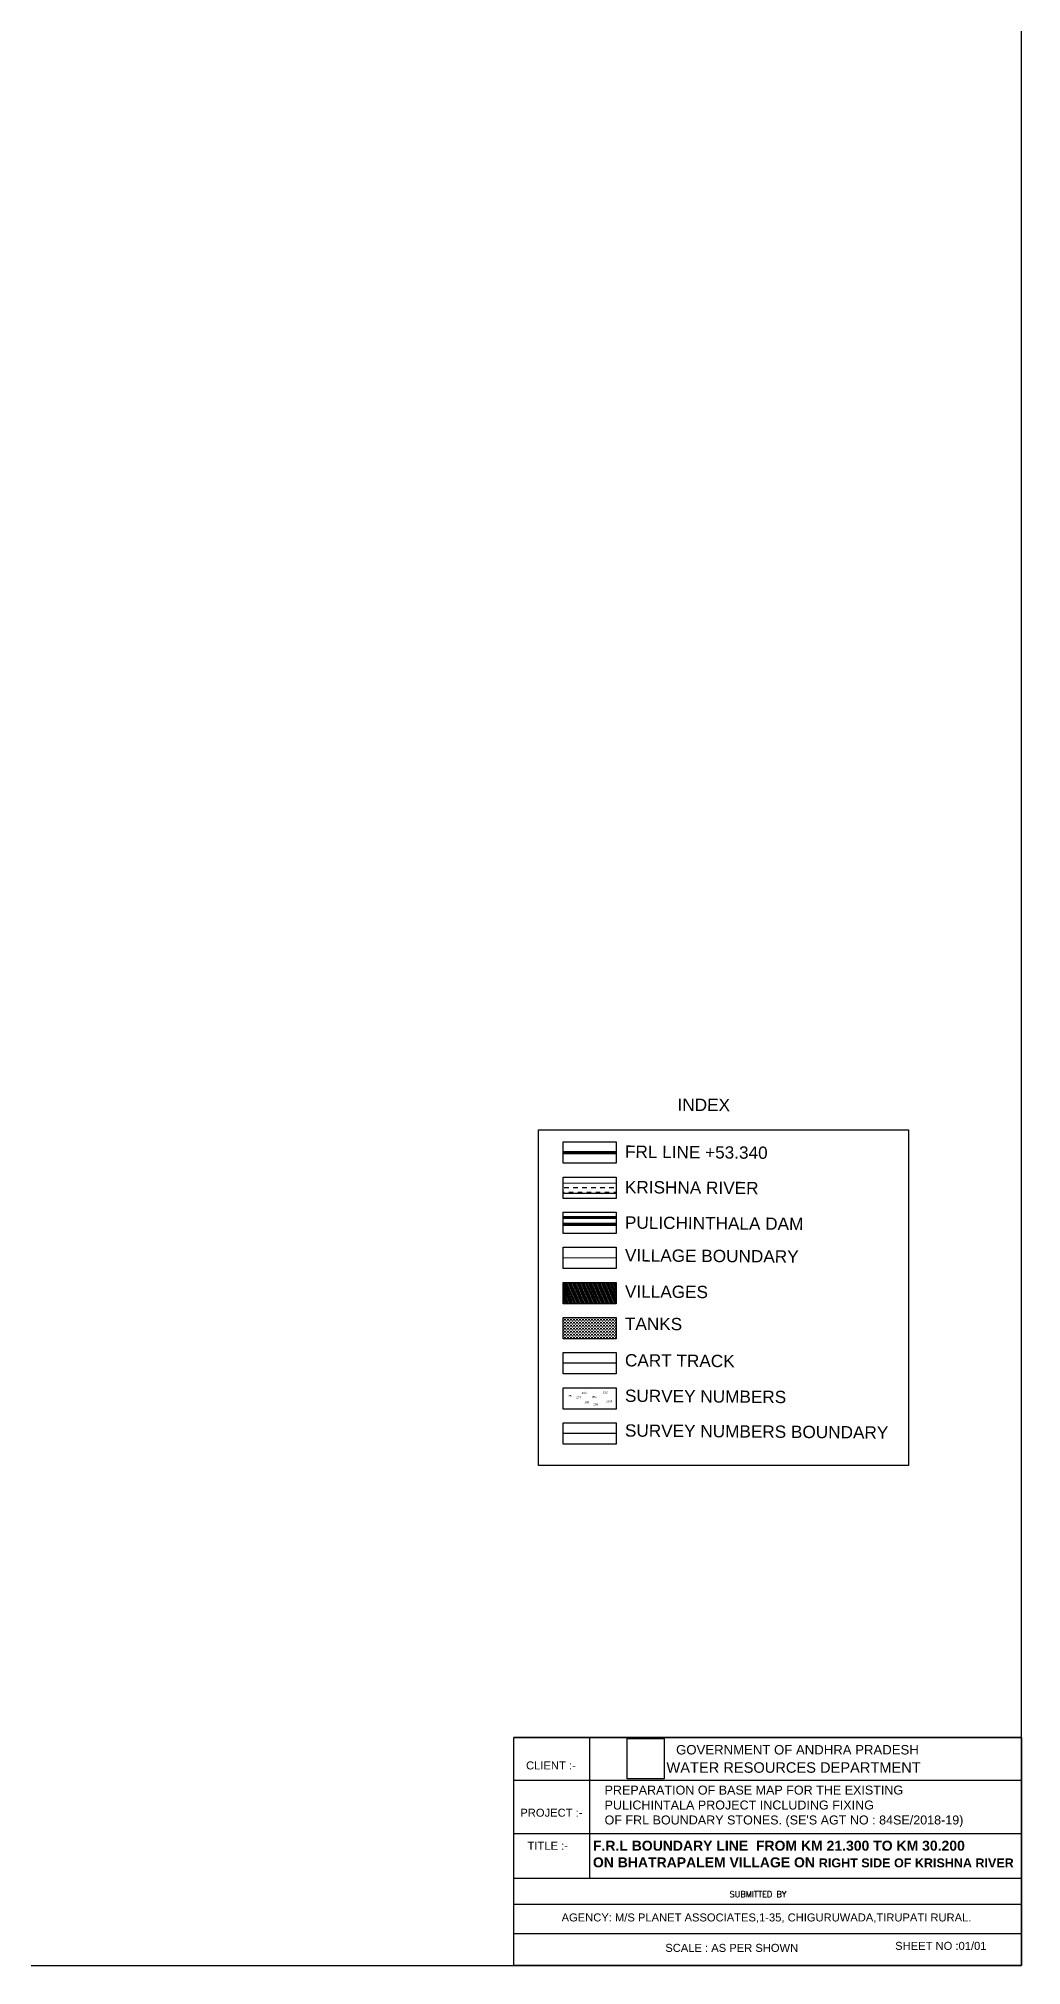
# Model space of a CAD drawing. Header units: millimetres. Extents: x 361522 to 370455, y 1839483 to 1850647.
# Drawn here: x 367298 to 370454, y 1839485 to 1845672 of the extents above; entities that cross this region are included whole.
import ezdxf

# ---------------------------------------------------------------- set-up
doc = ezdxf.new("R2010")
doc.units = ezdxf.units.MM
for name, color, linetype in [('BND', 6, 'Continuous'), ('FRL', 3, 'Continuous'), ('Plot', 7, 'Continuous'), ('ROAD', 1, 'Continuous'), ('TABLE', 7, 'Continuous'), ('TEXT', 7, 'Continuous'), ('VILLAGE AREA', 1, 'Continuous')]:
    doc.layers.add(name, color=color, linetype=linetype)
doc.styles.add('I', font='romans.shx', dxfattribs={"width": 0.9, "height": 3})
doc.styles.add('LE', font='arial.ttf', dxfattribs={"height": 3})
doc.styles.get("Standard").update_dxf_attribs({"font": 'arial.ttf'})
doc.linetypes.add('FENCELINE2', pattern='A,0.25,-0.1,[132,ltypeshp.shx,S=0.1,R=0,X=-0.1,Y=0],-0.1,1', length=1.45)
picture_1 = doc.add_image_def('image1.png', size_in_pixel=(5098, 5519))

msp = doc.modelspace()

# ---------------------------------------------------------------- hatches: boundary and pattern name
h = msp.add_hatch()
h.set_pattern_fill('DASH,_O', color=4, scale=20, angle=45)
h.set_pattern_definition([(45, (0, 0), (7e-15, 89.8025612), [63.5, -63.5])])
edge = h.paths.add_edge_path()
edge.add_line((369972.5, 1850035), (369973.5, 1850437.3))
edge.add_line((369973.5, 1850437.3), (369901.1, 1850435.9))
edge.add_line((369901.1, 1850435.9), (369863.2, 1850432))
edge.add_line((369863.2, 1850432), (369636.1, 1850417.2))
edge.add_line((369636.1, 1850417.2), (369473.7, 1850396.9))
edge.add_line((369473.7, 1850396.9), (369263.9, 1850383.4))
edge.add_line((369263.9, 1850383.4), (369125.1, 1850352.9))
edge.add_line((369125.1, 1850352.9), (368996.5, 1850292.1))
edge.add_line((368996.5, 1850292.1), (368861.2, 1850204.2))
edge.add_line((368861.2, 1850204.2), (368671.7, 1850102.8))
edge.add_line((368671.7, 1850102.8), (368448.3, 1850018.3))
edge.add_line((368448.3, 1850018.3), (368272.4, 1849913.5))
edge.add_line((368272.4, 1849913.5), (368004.2, 1849827.1))
edge.add_line((368004.2, 1849827.1), (367788.8, 1849714.8))
edge.add_line((367788.8, 1849714.8), (367519.3, 1849605.2))
edge.add_line((367519.3, 1849605.2), (367186.6, 1849449))
edge.add_line((367186.6, 1849449), (366786.7, 1849232))
edge.add_line((366786.7, 1849232), (366520.6, 1849095.8))
edge.add_line((366520.6, 1849095.8), (366203.8, 1848968.1))
edge.add_line((366203.8, 1848968.1), (366030.8, 1848868.4))
edge.add_line((366030.8, 1848868.4), (365841.2, 1848735.4))
edge.add_line((365841.2, 1848735.4), (365673, 1848657.9))
edge.add_arc((365678.8, 1848638.8), 20, 106.84736, 172.13367)
edge.add_arc((366210.4, 1848161.8), 730.8, 138.97433, 154.11465)
edge.add_line((365552.9, 1848480.9), (365495.4, 1848364.8))
edge.add_arc((365995.6, 1848175.1), 535, 159.23736, 179.53822)
edge.add_line((365460.7, 1848179.4), (365365.8, 1848042.3))
edge.add_line((365365.8, 1848042.3), (365228.7, 1847989.9))
edge.add_line((365228.7, 1847989.9), (365128.7, 1847897.9))
edge.add_line((365128.7, 1847897.9), (364872.5, 1847479.8))
edge.add_line((364872.5, 1847479.8), (364843.9, 1847422.6))
edge.add_line((364843.9, 1847422.6), (364815.2, 1847365.4))
edge.add_line((364815.2, 1847365.4), (364786.6, 1847308.2))
edge.add_line((364786.6, 1847308.2), (364757.9, 1847250.9))
edge.add_line((364757.9, 1847250.9), (364729.1, 1847193.6))
edge.add_line((364729.1, 1847193.6), (364700.4, 1847136.2))
edge.add_line((364700.4, 1847136.2), (364671.5, 1847078.7))
edge.add_line((364671.5, 1847078.7), (364642.5, 1847021.1))
edge.add_line((364642.5, 1847021.1), (364613.5, 1846963.4))
edge.add_line((364613.5, 1846963.4), (364584.3, 1846905.5))
edge.add_line((364584.3, 1846905.5), (364555.1, 1846847.6))
edge.add_line((364555.1, 1846847.6), (364525.7, 1846789.4))
edge.add_line((364525.7, 1846789.4), (364496.1, 1846731.1))
edge.add_line((364496.1, 1846731.1), (364466.3, 1846672.7))
edge.add_line((364466.3, 1846672.7), (364436.1, 1846614.5))
edge.add_line((364436.1, 1846614.5), (364405.2, 1846556.6))
edge.add_line((364405.2, 1846556.6), (364373.3, 1846499.4))
edge.add_line((364373.3, 1846499.4), (364340.3, 1846443))
edge.add_line((364340.3, 1846443), (364305.8, 1846387.8))
edge.add_line((364305.8, 1846387.8), (364269.8, 1846333.9))
edge.add_line((364269.8, 1846333.9), (364231.8, 1846281.7))
edge.add_line((364231.8, 1846281.7), (364191.8, 1846231.3))
edge.add_line((364191.8, 1846231.3), (364149.4, 1846183))
edge.add_line((364149.4, 1846183), (364104.4, 1846137.1))
edge.add_line((364104.4, 1846137.1), (364056.7, 1846093.8))
edge.add_line((364056.7, 1846093.8), (364005.8, 1846053.3))
edge.add_line((364005.8, 1846053.3), (363952.1, 1846016.2))
edge.add_line((363952.1, 1846016.2), (363895.7, 1845983.3))
edge.add_line((363895.7, 1845983.3), (363837.1, 1845955.3))
edge.add_line((363837.1, 1845955.3), (363776.7, 1845933.1))
edge.add_line((363776.7, 1845933.1), (363714.9, 1845917.5))
edge.add_line((363714.9, 1845917.5), (363651.9, 1845907.8))
edge.add_line((363651.9, 1845907.8), (363588, 1845902.5))
edge.add_line((363588, 1845902.5), (363523.3, 1845899.8))
edge.add_line((363523.3, 1845899.8), (363458.1, 1845898.2))
edge.add_line((363458.1, 1845898.2), (363392.5, 1845895.9))
edge.add_line((363392.5, 1845895.9), (363326.8, 1845891.8))
edge.add_line((363326.8, 1845891.8), (363261, 1845886.6))
edge.add_line((363261, 1845886.6), (363195.4, 1845881))
edge.add_line((363195.4, 1845881), (363130, 1845876.1))
edge.add_line((363130, 1845876.1), (363065, 1845872.5))
edge.add_line((363065, 1845872.5), (363000.6, 1845871.3))
edge.add_line((363000.6, 1845871.3), (362936.8, 1845873.1))
edge.add_line((362936.8, 1845873.1), (362873.9, 1845879))
edge.add_line((362873.9, 1845879), (362811.9, 1845889.7))
edge.add_line((362811.9, 1845889.7), (362750.9, 1845905.9))
edge.add_line((362750.9, 1845905.9), (362690.9, 1845927.1))
edge.add_line((362690.9, 1845927.1), (362631.5, 1845951.9))
edge.add_line((362631.5, 1845951.9), (362572.5, 1845978.9))
edge.add_line((362572.5, 1845978.9), (362513.5, 1846006.6))
edge.add_line((362513.5, 1846006.6), (362454.2, 1846033.8))
edge.add_line((362454.2, 1846033.8), (362394.4, 1846059.1))
edge.add_line((362394.4, 1846059.1), (362333.7, 1846080.9))
edge.add_line((362333.7, 1846080.9), (362272, 1846098.2))
edge.add_line((362272, 1846098.2), (362209.1, 1846110.9))
edge.add_line((362209.1, 1846110.9), (362145.4, 1846119.6))
edge.add_line((362145.4, 1846119.6), (362081, 1846124.8))
edge.add_line((362081, 1846124.8), (362043.5, 1846126.3))
edge.add_line((362043.5, 1846126.3), (362022.8, 1845540.1))
edge.add_line((362022.8, 1845540.1), (362216, 1845547.5))
edge.add_line((362216, 1845547.5), (362300.6, 1845547))
edge.add_line((362300.6, 1845547), (362320.4, 1845505.3))
edge.add_line((362320.4, 1845505.3), (362339.3, 1845504.7))
edge.add_line((362339.3, 1845504.7), (362352.2, 1845518.6))
edge.add_line((362352.2, 1845518.6), (362450.3, 1845520.1))
edge.add_line((362450.3, 1845520.1), (362712.6, 1845397.4))
edge.add_line((362712.6, 1845397.4), (363038.7, 1845362.4))
edge.add_line((363038.7, 1845362.4), (363526.7, 1845388.4))
edge.add_line((363526.7, 1845388.4), (364040.3, 1845531.1))
edge.add_line((364040.3, 1845531.1), (364255.8, 1845521))
edge.add_line((364255.8, 1845521), (364342.1, 1845671))
edge.add_line((364342.1, 1845671), (365004.6, 1846711.3))
edge.add_line((365004.6, 1846711.3), (365605.4, 1847420.4))
edge.add_line((365605.4, 1847420.4), (365918.3, 1847841.6))
edge.add_line((365918.3, 1847841.6), (365878.7, 1848090.8))
edge.add_line((365878.7, 1848090.8), (365924, 1848305))
edge.add_line((365924, 1848305), (366156.5, 1848619.5))
edge.add_line((366156.5, 1848619.5), (366280.2, 1848725.3))
edge.add_line((366280.2, 1848725.3), (366437.8, 1848794.5))
edge.add_line((366437.8, 1848794.5), (366629.9, 1848860.6))
edge.add_line((366629.9, 1848860.6), (366661.1, 1848902.5))
edge.add_line((366661.1, 1848902.5), (366851.1, 1849031))
edge.add_line((366851.1, 1849031), (367076, 1849132))
edge.add_line((367076, 1849132), (367572, 1849263.5))
edge.add_line((367572, 1849263.5), (367784.8, 1849294.3))
edge.add_line((367784.8, 1849294.3), (368319.3, 1849535.4))
edge.add_line((368319.3, 1849535.4), (368559.9, 1849652.3))
edge.add_line((368559.9, 1849652.3), (368808.4, 1849776.7))
edge.add_line((368808.4, 1849776.7), (369389.2, 1850008.7))
edge.add_line((369389.2, 1850008.7), (369588.7, 1850036.9))
edge.add_line((369588.7, 1850036.9), (369888.9, 1850054.2))
edge.add_line((369888.9, 1850054.2), (369972.5, 1850035))
h = msp.add_hatch()
h.set_pattern_fill('DASH', color=4, scale=115.50482)
h.set_pattern_definition([(0, (298355.253, 1487383.058), (14.4381025, 14.4381025), [14.4381025, -14.4381025])])
h.paths.add_polyline_path([(368982.5, 1841997.1), (368982.5, 1841964.2), (369153.4, 1841964.2), (369153.4, 1841997.1)])
h = msp.add_hatch()
h.set_pattern_fill('DASH', color=4, scale=38.501607)
h.set_pattern_definition([(0, (298355.2534, 1487383.0582), (4.81270083, 4.81270083), [4.81270083, -4.81270083])])
h.paths.add_polyline_path([(368982.5, 1841565.8), (368982.5, 1841497.2), (369153.4, 1841497.2), (369153.4, 1841565.8)])
at = {"layer": 'VILLAGE AREA', "linetype": 'ByBlock'}
h = msp.add_hatch(dxfattribs=at)
h.set_pattern_fill('ANSI31', color=256, scale=34.168973, angle=68.54643)
h.set_pattern_definition([(113.5464313, (244099.73, 1212573.9465), (-3.91549369, -1.706279376), [])])
h.paths.add_polyline_path([(369153.4, 1841609.9), (369153.4, 1841678.5), (368982.5, 1841678.5), (368982.5, 1841609.9)])

# ---------------------------------------------------------------- linework, layer by layer
at = {"color": 0}
for points in [[(368904, 1842167.9), (370091.5, 1842167.9), (370091.5, 1841090.3), (368904, 1841090.3)], [(368982.5, 1842129.2), (369153.4, 1842129.2), (369153.4, 1842060.7), (368982.5, 1842060.7)], [(368982.5, 1842016.5), (369153.4, 1842016.5), (369153.4, 1841948), (368982.5, 1841948)], [(368982.5, 1841903.8), (369153.4, 1841903.8), (369153.4, 1841835.3), (368982.5, 1841835.3)], [(368982.5, 1841791.1), (369153.4, 1841791.1), (369153.4, 1841722.6), (368982.5, 1841722.6)], [(368982.5, 1841678.5), (369153.4, 1841678.5), (369153.4, 1841609.9), (368982.5, 1841609.9)], [(368982.5, 1841565.8), (369153.4, 1841565.8), (369153.4, 1841497.2), (368982.5, 1841497.2)], [(368982.5, 1841453.1), (369153.4, 1841453.1), (369153.4, 1841384.5), (368982.5, 1841384.5)], [(368982.5, 1841340.4), (369153.4, 1841340.4), (369153.4, 1841271.9), (368982.5, 1841271.9)], [(368982.5, 1841227.7), (369153.4, 1841227.7), (369153.4, 1841159.2), (368982.5, 1841159.2)]]:
    msp.add_lwpolyline(points, close=True, dxfattribs=at)
at = {"color": 4, "const_width": 3.85}
for points in [[(369153.4, 1841997.1), (368982.5, 1841997.1)], [(369153.4, 1841964.2), (368982.5, 1841964.2)]]:
    msp.add_lwpolyline(points, dxfattribs=at)
at = {"color": 0, "linetype": 'FENCELINE2', "ltscale": 80, "const_width": 10.3}
for points in [[(369153.4, 1841886.8), (368982.5, 1841886.8)], [(369153.4, 1841864.6), (368982.5, 1841864.6)]]:
    msp.add_lwpolyline(points, dxfattribs=at)
msp.add_lwpolyline([(368824.1, 1840216.7), (370454.4, 1840216.7), (370454.4, 1839485.3), (368824.1, 1839485.3)], close=True)
at = {"layer": 'BND', "lineweight": 30, "const_width": 3.42}
msp.add_lwpolyline([(369153.4, 1841756.9), (368982.5, 1841756.9)], dxfattribs=at)
at = {"layer": 'FRL', "color": 84, "const_width": 10.3}
msp.add_lwpolyline([(369153.4, 1842094.9), (368982.5, 1842094.9)], dxfattribs=at)
at = {"layer": 'Plot'}
msp.add_lwpolyline([(370454.4, 1850646.9), (361521.6, 1850646.9), (361521.6, 1839485.3), (370454.4, 1839485.3)], close=True, dxfattribs=at)
at = {"layer": 'ROAD'}
msp.add_lwpolyline([(369153.4, 1841418.8), (368982.5, 1841418.8)], dxfattribs=at)
at = {"layer": 'ROAD', "color": 0}
msp.add_lwpolyline([(369153.4, 1841193.4), (368982.5, 1841193.4)], dxfattribs=at)
at = {"layer": 'TABLE'}
for p, q in [((370454.4, 1840216.7), (368824.1, 1840216.7)), ((369068.5, 1839764.3), (369068.5, 1840216.7)), ((370454.4, 1840079.2), (368824.1, 1840079.2)), ((370454.4, 1839908.3), (368824.1, 1839908.3)), ((370454.4, 1839764.3), (368824.1, 1839764.3)), ((370454.4, 1839681.2), (368824.1, 1839681.2)), ((370454.4, 1839586.5), (368824.1, 1839586.5))]:
    msp.add_line(p, q, dxfattribs=at)

# ---------------------------------------------------------------- texts
for s, height, style, p in [('GOVERNMENT OF ANDHRA PRADESH', 30.249, 'LE', (369345.4, 1840162.7)), ('CLIENT :-', 25.69, 'LE', (368863.8, 1840114.7)), ('WATER RESOURCES DEPARTMENT', 33.61, 'LE', (369314.6, 1840104)), ('PROJECT :-', 25.69, 'LE', (368845.4, 1839962.9)), ('TITLE :-', 25.69, 'LE', (368868.6, 1839856.8)), ('SUBMITTED BY ', 19.176, 'I', (369517.2, 1839704.4)), ('SCALE : AS PER SHOWN', 25.686, 'LE', (369310.8, 1839528.9)), ('SHEET NO :01/01', 25.686, 'LE', (370049, 1839535.4))]:
    msp.add_text(s, height=height, dxfattribs=dict(at, style=style)).set_placement(p)
at = {"layer": 'TABLE', "attachment_point": 1, "style": 'LE'}
for s, insert, char_height, width in [("PREPARATION OF BASE MAP FOR THE EXISTING\\PPULICHINTALA PROJECT INCLUDING FIXING\\POF FRL BOUNDARY STONES. (SE'S AGT NO : 84SE/2018-19)", (369115.8, 1840062.8), 28.795, 1151.047), ('{\\fArial|b1|i0|c0|p34;\\C1;F.R.L BOUNDARY LINE  FROM KM 21.300 TO KM 30.200 \\PON BHATRAPALEM VILLAGE ON \\H0.89658x;RIGHT SIDE OF KRISHNA RIVER}', (369078.4, 1839885.9), 32.122, 1500.629), ('\\pi176.6;AGENCY: M/S PLANET ASSOCIATES,1-35, CHIGURUWADA,TIRUPATI RURAL.', (368801.2, 1839652.3), 25.686, 1666.03)]:
    msp.add_mtext(s, dxfattribs=dict(at, insert=insert, char_height=char_height, width=width))
at = {"layer": 'TEXT', "color": 0}
for s, height, p in [('INDEX', 39.47, (369349.9, 1842229.4)), ('FRL LINE +53.340', 39.472, (369181.1, 1842078.6)), ('KRISHNA RIVER', 39.472, (369181.1, 1841964.8)), ('PULICHINTHALA DAM', 39.472, (369181.1, 1841851)), ('VILLAGE BOUNDARY', 39.472, (369181.1, 1841746)), ('VILLAGES', 39.47, (369181.1, 1841629.9)), ('TANKS', 39.47, (369181.1, 1841526.2)), ('CART TRACK', 39.47, (369181.1, 1841408.8)), ('SURVEY NUMBERS', 39.472, (369181.1, 1841294.9)), ('SURVEY NUMBERS BOUNDARY', 39.472, (369181.1, 1841183.3))]:
    msp.add_text(s, height=height, rotation=359.53811, dxfattribs=at).set_placement(p)
at = {"layer": 'TEXT'}
for s, p in [('25', (368999.5, 1841310)), ('577', (369025.2, 1841304.4)), ('183', (369042.6, 1841320)), ('183', (369050.8, 1841289.5)), ('854', (369075.4, 1841306.7)), ('112', (369109.8, 1841322.1)), ('1004', (369119.9, 1841293.4)), ('203', (369079.3, 1841283.6))]:
    msp.add_text(s, height=6.69, rotation=1.20223, dxfattribs=at).set_placement(p)

# ---------------------------------------------------------------- pictures from other files: only their frames are drawn
image = msp.add_image(picture_1, insert=(369188.1, 1840084.9), size_in_units=(119.1, 129))
image.dxf.flags = 7

doc.saveas('drawing.dxf')
